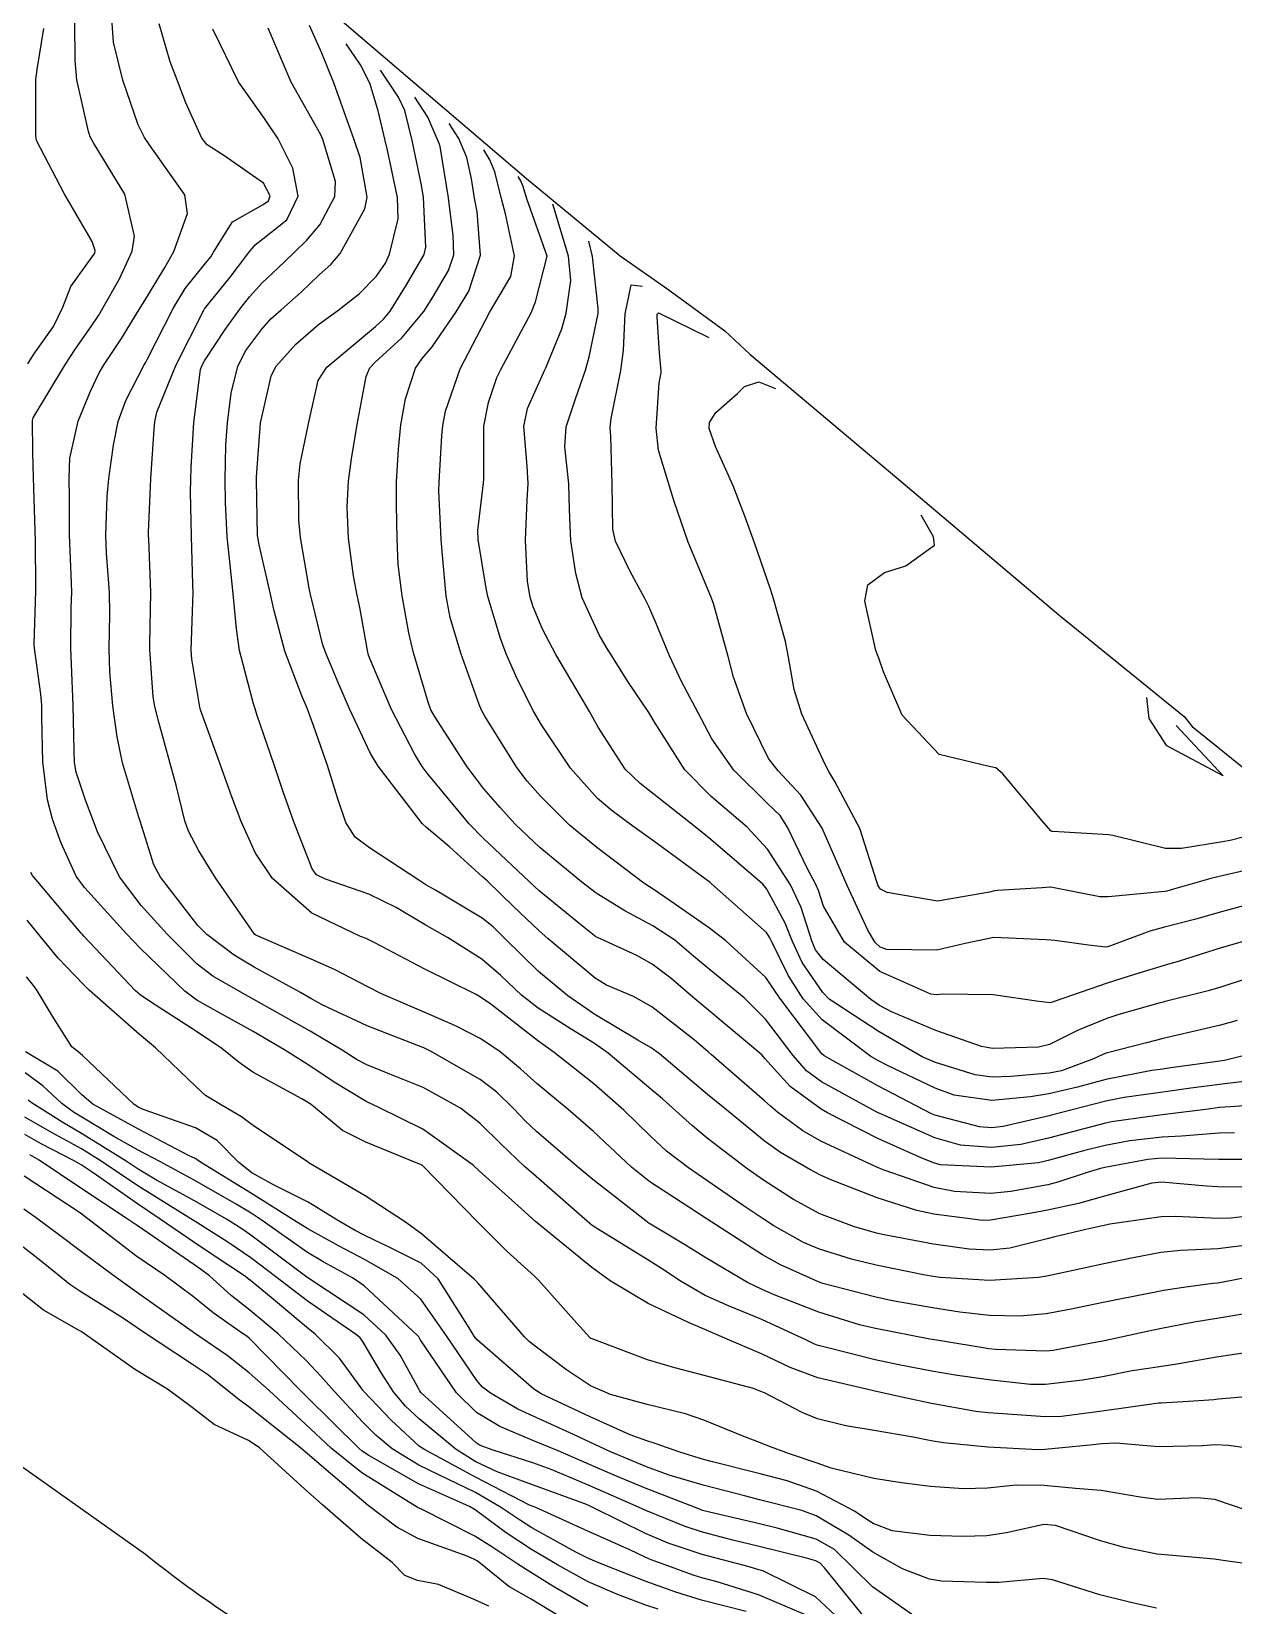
# Model space of a CAD drawing. Header units: metres. Extents: x 292545 to 299085, y 7450245 to 7463078.
# Drawn here: x 298041.8 to 298084, y 7452227.5 to 7452282.8 of the extents above; entities that cross this region are included whole.
import ezdxf

# ---------------------------------------------------------------- set-up
doc = ezdxf.new("R2010")
doc.units = ezdxf.units.M
for name, color, linetype in [('Area', 45, 'Continuous'), ('Curvas de Nivel 1m', 11, 'Continuous'), ('Curvas de Nivel 5m', 15, 'Continuous'), ('Vias Primárias', 230, 'Continuous')]:
    doc.layers.add(name, color=color, linetype=linetype)

msp = doc.modelspace()

# ---------------------------------------------------------------- linework, layer by layer
at = {"layer": 'Area'}
msp.add_polyline3d([(298020.333, 7452308.797, 704.124), (298024.787, 7452305.586, 705.115), (298031.172, 7452300.835, 703.225), (298032.374, 7452299.77, 720.495), (298032.907, 7452299.224, 730.655), (298037.464, 7452295.929, 733.336), (298039.131, 7452294.265, 730.878), (298039.79, 7452293.542, 719.137), (298044.675, 7452289.732, 727.605), (298046.514, 7452288.477, 708.195), (298059.167, 7452277.65, 732.806), (298062.467, 7452274.939, 728.255), (298064.143, 7452273.762, 728.904), (298066.138, 7452272.302, 728.275), (298067.027, 7452271.481, 735.286), (298072.41, 7452266.942, 732.246), (298077.892, 7452262.319, 725.465), (298082.293, 7452258.742, 744.53), (298082.581, 7452258.395, 726.87), (298087.21, 7452254.658, 726.016)], dxfattribs=at)
at = {"layer": 'Curvas de Nivel 1m', "flags": 128}
for points, elevation in [([(298085.416, 7452234.904), (298083.502, 7452234.737), (298083.414, 7452234.725), (298083.346, 7452234.718), (298082.451, 7452234.66), (298081.486, 7452234.595), (298081.412, 7452234.594), (298081.33, 7452234.59), (298079.409, 7452234.32), (298077.986, 7452234.135), (298077.407, 7452234.115), (298075.924, 7452234.219), (298075.408, 7452234.261), (298074.97, 7452234.308), (298073.411, 7452234.593), (298072.531, 7452234.779), (298071.415, 7452235.027), (298071.12, 7452235.089), (298069.42, 7452235.487), (298068.446, 7452235.848), (298067.428, 7452236.336), (298066.227, 7452236.852), (298065.438, 7452237.184), (298064.871, 7452237.439), (298063.451, 7452238.102), (298062.111, 7452238.904), (298061.468, 7452239.37), (298059.555, 7452240.929), (298059.484, 7452240.992), (298058.993, 7452241.435), (298057.51, 7452242.77), (298057.29, 7452242.962), (298055.525, 7452244.232), (298053.979, 7452244.996), (298053.535, 7452245.205), (298052.41, 7452245.886), (298051.547, 7452246.457), (298050.635, 7452247.039), (298049.562, 7452247.663), (298048.263, 7452248.379), (298047.578, 7452248.772), (298047.156, 7452249.084), (298045.598, 7452250.59), (298045.107, 7452251.105), (298043.627, 7452252.725), (298043.337, 7452253.124), (298042.805, 7452254.293), (298042.501, 7452255.137), (298042.327, 7452255.807), (298042.157, 7452257.143), (298042.126, 7452258.714), (298042.123, 7452259.144), (298042.093, 7452259.531), (298041.861, 7452261.148), (298041.856, 7452261.28), (298041.915, 7452263.147), (298041.898, 7452265.021), (298041.893, 7452265.148), (298041.892, 7452265.266), (298041.831, 7452267.149), (298041.806, 7452268.023), (298041.799, 7452269.15), (298041.824, 7452269.241), (298042.954, 7452271.129), (298043.306, 7452271.668), (298043.856, 7452272.457), (298044.125, 7452272.853), (298044.285, 7452273.116), (298044.861, 7452274.128), (298045.302, 7452275.106), (298045.379, 7452275.624), (298045.045, 7452277.109), (298043.94, 7452278.91), (298043.821, 7452279.121), (298043.763, 7452279.304), (298043.354, 7452281.126), (298043.296, 7452281.801), (298043.286, 7452283.127)], 708), ([(298085.305, 7452236.496), (298083.429, 7452236.217), (298082.108, 7452235.981), (298081.425, 7452235.879), (298080.47, 7452235.731), (298079.421, 7452235.526), (298078.72, 7452235.407), (298077.418, 7452235.251), (298076.889, 7452235.255), (298075.42, 7452235.416), (298074.249, 7452235.585), (298073.422, 7452235.725), (298072.264, 7452235.942), (298071.426, 7452236.128), (298069.673, 7452236.565), (298069.431, 7452236.626), (298069.299, 7452236.679), (298069.016, 7452236.816), (298067.443, 7452237.537), (298066.275, 7452238.027), (298065.456, 7452238.387), (298064.609, 7452238.873), (298063.918, 7452239.334), (298063.47, 7452239.62), (298061.664, 7452240.726), (298061.482, 7452240.842), (298061.391, 7452240.911), (298059.507, 7452242.565), (298059.089, 7452242.936), (298058.283, 7452243.711), (298057.528, 7452244.441), (298056.851, 7452244.967), (298055.54, 7452245.697), (298054.367, 7452246.169), (298053.548, 7452246.49), (298053.214, 7452246.669), (298052.681, 7452247.013), (298051.563, 7452247.674), (298050.143, 7452248.476), (298049.579, 7452248.791), (298049.096, 7452249.057), (298048.134, 7452249.617), (298047.592, 7452250.031), (298046.53, 7452251.091), (298045.618, 7452252.094), (298044.859, 7452253.108), (298044.081, 7452254.683), (298043.917, 7452255.117), (298043.66, 7452255.796), (298043.328, 7452256.784), (298043.27, 7452257.126), (298043.256, 7452257.55), (298043.227, 7452259.127), (298043.166, 7452260.577), (298043.144, 7452261.129), (298043.158, 7452262.55), (298043.175, 7452263.129), (298043.156, 7452263.725), (298043.093, 7452265.13), (298043.093, 7452266.438), (298043.089, 7452267.131), (298043.115, 7452267.818), (298043.399, 7452269.126), (298043.833, 7452270.177), (298044.138, 7452270.819), (298044.311, 7452271.115), (298044.927, 7452272.034), (298045.586, 7452273.103), (298045.691, 7452273.276), (298045.87, 7452273.578), (298046.452, 7452274.524), (298046.77, 7452275.087), (298047.247, 7452276.42), (298047.154, 7452277.081), (298045.939, 7452278.809), (298045.734, 7452279.102), (298045.514, 7452279.537), (298044.974, 7452281.11), (298044.64, 7452282.45), (298044.597, 7452283.114)], 709), ([(298085.49, 7452241.291), (298083.952, 7452241.107), (298083.487, 7452241.091), (298081.988, 7452241.165), (298081.488, 7452241.153), (298079.681, 7452240.893), (298079.484, 7452240.844), (298079.368, 7452240.817), (298078.841, 7452240.706), (298077.748, 7452240.449), (298077.479, 7452240.378), (298076.162, 7452240.047), (298075.475, 7452239.975), (298074.741, 7452240.017), (298073.477, 7452240.187), (298071.75, 7452240.517), (298071.481, 7452240.58), (298070.705, 7452240.798), (298069.49, 7452241.262), (298068.556, 7452241.765), (298067.507, 7452242.435), (298066.919, 7452242.846), (298065.524, 7452243.92), (298065.006, 7452244.346), (298064.416, 7452244.877), (298063.948, 7452245.295), (298063.54, 7452245.639), (298062.037, 7452246.905), (298061.558, 7452247.24), (298060.739, 7452247.744), (298059.576, 7452248.482), (298058.992, 7452248.939), (298058.27, 7452249.63), (298057.595, 7452250.208), (298056.393, 7452250.972), (298055.609, 7452251.419), (298054.583, 7452252.026), (298053.625, 7452252.494), (298052.099, 7452253.023), (298051.787, 7452253.18), (298051.636, 7452253.381), (298050.992, 7452255.037), (298050.612, 7452256.092), (298050.294, 7452257.044), (298049.699, 7452258.777), (298049.614, 7452259.051), (298049.568, 7452259.188), (298049.08, 7452261.056), (298048.967, 7452261.821), (298048.848, 7452263.059), (298048.744, 7452264.075), (298048.645, 7452265.061), (298048.578, 7452266.269), (298048.571, 7452267.062), (298048.592, 7452268.282), (298048.649, 7452269.062), (298048.783, 7452270.111), (298049.021, 7452271.058), (298049.301, 7452271.603), (298049.856, 7452272.36), (298050.181, 7452272.725), (298050.544, 7452273.043), (298051.247, 7452273.661), (298051.881, 7452274.267), (298052.283, 7452274.628), (298052.619, 7452275.019), (298053.487, 7452276.585), (298053.562, 7452277.005), (298053.315, 7452278.397), (298053.111, 7452279.012), (298052.645, 7452280.327), (298052.394, 7452281.024), (298051.973, 7452282.059), (298051.539, 7452283.034)], 713), ([(298041.632, 7452271.143), (298041.846, 7452271.476), (298042.534, 7452272.455), (298042.866, 7452273.13), (298043.14, 7452273.862), (298043.89, 7452274.898), (298043.983, 7452275.028), (298044.003, 7452275.119), (298043.896, 7452275.444), (298042.909, 7452277.13), (298041.941, 7452278.986), (298041.917, 7452279.14), (298041.908, 7452281.087), (298041.912, 7452281.141), (298041.966, 7452281.488), (298042.189, 7452282.93)], 707), ([(298085.469, 7452239.206), (298083.668, 7452238.85), (298083.465, 7452238.819), (298083.311, 7452238.805), (298082.274, 7452238.662), (298081.572, 7452238.558), (298081.461, 7452238.538), (298079.919, 7452238.23), (298079.454, 7452238.135), (298078.268, 7452237.895), (298077.448, 7452237.746), (298076.52, 7452237.656), (298075.447, 7452237.681), (298074.41, 7452237.794), (298073.451, 7452237.946), (298072.039, 7452238.2), (298071.456, 7452238.326), (298069.585, 7452238.809), (298069.463, 7452238.854), (298068.105, 7452239.466), (298067.473, 7452239.818), (298065.848, 7452240.856), (298065.486, 7452241.097), (298064.875, 7452241.486), (298063.505, 7452242.38), (298062.857, 7452242.897), (298061.525, 7452244.151), (298060.639, 7452244.919), (298059.542, 7452245.831), (298058.959, 7452246.351), (298058.24, 7452246.95), (298057.56, 7452247.406), (298056.673, 7452247.862), (298055.574, 7452248.352), (298054.067, 7452248.995), (298053.585, 7452249.234), (298052.418, 7452249.845), (298051.595, 7452250.207), (298049.651, 7452251.05), (298049.603, 7452251.083), (298048.233, 7452253.064), (298047.642, 7452254.019), (298047.286, 7452254.712), (298047.159, 7452255.077), (298046.861, 7452256.278), (298046.642, 7452257.085), (298046.241, 7452258.546), (298046.099, 7452259.094), (298046.041, 7452259.429), (298045.923, 7452261.097), (298045.921, 7452261.293), (298045.954, 7452263.097), (298045.886, 7452264.984), (298045.878, 7452265.098), (298045.881, 7452265.205), (298045.959, 7452267.098), (298046.074, 7452268.841), (298046.097, 7452269.096), (298046.172, 7452269.44), (298046.833, 7452271.085), (298047.82, 7452273.028), (298047.844, 7452273.07), (298048.75, 7452274.191), (298049.399, 7452275.055), (298049.622, 7452275.326), (298049.898, 7452275.534), (298050.738, 7452276.208), (298051.142, 7452277.038), (298050.949, 7452278.018), (298050.435, 7452279.045), (298049.95, 7452279.765), (298049.038, 7452281.059), (298048.143, 7452282.907)], 711), ([(298085.078, 7452240.225), (298083.477, 7452240.028), (298082.17, 7452239.969), (298081.475, 7452239.901), (298080.502, 7452239.714), (298079.471, 7452239.493), (298078.822, 7452239.354), (298077.466, 7452239.062), (298077.172, 7452239.017), (298075.465, 7452238.912), (298073.715, 7452239.016), (298073.466, 7452239.054), (298073.127, 7452239.112), (298071.47, 7452239.455), (298070.602, 7452239.668), (298069.475, 7452240.01), (298068.91, 7452240.251), (298067.87, 7452240.834), (298067.486, 7452241.077), (298066.789, 7452241.551), (298065.507, 7452242.433), (298064.861, 7452242.87), (298064.096, 7452243.458), (298063.524, 7452243.99), (298062.596, 7452244.899), (298061.542, 7452245.829), (298060.136, 7452246.924), (298059.559, 7452247.345), (298057.911, 7452248.622), (298057.581, 7452248.856), (298057.397, 7452248.962), (298055.592, 7452249.859), (298053.806, 7452250.793), (298053.602, 7452250.903), (298053.533, 7452250.932), (298053.335, 7452251.004), (298051.615, 7452251.827), (298050.234, 7452253.044), (298049.642, 7452253.941), (298049.137, 7452255.055), (298048.805, 7452255.916), (298048.396, 7452257.063), (298047.702, 7452258.98), (298047.678, 7452259.07), (298047.398, 7452260.753), (298047.377, 7452261.075), (298047.439, 7452262.774), (298047.446, 7452263.074), (298047.437, 7452263.385), (298047.384, 7452265.076), (298047.349, 7452266.637), (298047.361, 7452267.076), (298047.377, 7452267.498), (298047.47, 7452269.075), (298047.706, 7452270.936), (298047.749, 7452271.071), (298047.845, 7452271.24), (298048.577, 7452272.342), (298049.086, 7452273.058), (298049.429, 7452273.495), (298049.877, 7452273.987), (298050.421, 7452274.508), (298050.989, 7452275.039), (298051.447, 7452275.485), (298051.903, 7452276.028), (298052.434, 7452277.022), (298052.447, 7452277.551), (298052.003, 7452279.029), (298051.935, 7452279.191), (298050.897, 7452281.041), (298050.088, 7452282.943)], 712), ([(298085.07, 7452242.198), (298083.498, 7452242.206), (298083.077, 7452242.233), (298081.5, 7452242.367), (298081.159, 7452242.335), (298079.495, 7452241.872), (298078.584, 7452241.617), (298077.49, 7452241.388), (298076.934, 7452241.282), (298075.487, 7452241.033), (298075.211, 7452241.021), (298073.49, 7452241.244), (298072.897, 7452241.371), (298071.498, 7452241.815), (298069.846, 7452242.468), (298069.51, 7452242.621), (298069.129, 7452242.816), (298068.096, 7452243.409), (298067.523, 7452243.821), (298066.271, 7452244.853), (298065.539, 7452245.457), (298064.776, 7452246.102), (298063.843, 7452246.886), (298063.556, 7452247.095), (298063.089, 7452247.365), (298061.573, 7452248.27), (298060.618, 7452248.92), (298059.591, 7452249.781), (298059.007, 7452250.349), (298058.4, 7452250.948), (298057.996, 7452251.344), (298057.61, 7452251.65), (298055.97, 7452252.634), (298055.631, 7452252.828), (298055.388, 7452252.982), (298053.644, 7452254.129), (298053.141, 7452254.5), (298052.81, 7452255.013), (298052.526, 7452255.881), (298052.174, 7452257.022), (298051.693, 7452258.388), (298051.45, 7452259.033), (298051.27, 7452259.472), (298050.665, 7452261.041), (298050.281, 7452262.501), (298050.166, 7452263.046), (298049.769, 7452264.782), (298049.72, 7452265.051), (298049.714, 7452265.11), (298049.673, 7452267.051), (298049.677, 7452267.169), (298049.812, 7452269.05), (298049.824, 7452269.117), (298050.185, 7452270.701), (298050.349, 7452271.045), (298051.054, 7452271.835), (298051.858, 7452272.526), (298052.529, 7452273.02), (298053.281, 7452273.6), (298053.881, 7452274.215), (298054.206, 7452274.679), (298054.356, 7452274.995), (298054.656, 7452276.242), (298054.629, 7452276.993), (298054.279, 7452278.647), (298054.199, 7452278.997), (298053.948, 7452280.031), (298053.659, 7452281.005), (298053.327, 7452281.652), (298052.823, 7452282.39)], 714), ([(298084.064, 7452244.103), (298083.524, 7452244.089), (298082.202, 7452243.984), (298081.522, 7452243.947), (298080.384, 7452243.823), (298079.517, 7452243.657), (298078.756, 7452243.466), (298077.509, 7452243.126), (298077.178, 7452243.054), (298075.515, 7452242.899), (298073.73, 7452242.981), (298073.516, 7452243.037), (298073.075, 7452243.216), (298071.524, 7452243.905), (298069.754, 7452244.808), (298069.534, 7452244.932), (298068.446, 7452245.73), (298067.552, 7452246.723), (298067.445, 7452246.841), (298065.576, 7452248.401), (298065.022, 7452248.868), (298064.245, 7452249.536), (298063.594, 7452250.038), (298063.053, 7452250.344), (298061.79, 7452250.907), (298061.662, 7452250.968), (298061.604, 7452251), (298061.198, 7452251.323), (298059.62, 7452252.608), (298059.448, 7452252.76), (298059.267, 7452252.935), (298057.645, 7452254.465), (298057.157, 7452254.965), (298055.671, 7452256.75), (298055.505, 7452256.982), (298055.232, 7452257.432), (298054.419, 7452258.993), (298053.719, 7452260.635), (298053.618, 7452260.897), (298053.588, 7452261.002), (298053.308, 7452262.576), (298053.216, 7452263.008), (298053.08, 7452263.683), (298052.914, 7452265.013), (298052.868, 7452266.098), (298052.908, 7452267.013), (298053.013, 7452267.804), (298053.21, 7452269.009), (298053.528, 7452270.693), (298053.659, 7452271.003), (298053.845, 7452271.195), (298054.789, 7452272.056), (298055.558, 7452272.983), (298055.679, 7452273.169), (298055.87, 7452273.479), (298056.429, 7452274.427), (298056.611, 7452274.969), (298056.588, 7452275.657), (298056.42, 7452276.972), (298056.133, 7452278.775), (298056.103, 7452278.892), (298055.704, 7452279.809), (298055.243, 7452280.52)], 716), ([(298085.538, 7452245.133), (298083.911, 7452245.019), (298083.536, 7452244.992), (298083.237, 7452244.952), (298081.534, 7452244.739), (298081.086, 7452244.677), (298079.741, 7452244.486), (298079.529, 7452244.444), (298078.153, 7452244.084), (298077.521, 7452243.92), (298076.549, 7452243.698), (298075.521, 7452243.589), (298074.434, 7452243.668), (298073.524, 7452243.927), (298071.573, 7452244.79), (298071.533, 7452244.809), (298071.492, 7452244.832), (298069.544, 7452245.9), (298069.015, 7452246.285), (298068.548, 7452246.825), (298067.572, 7452248.106), (298066.824, 7452248.848), (298065.593, 7452249.853), (298065.046, 7452250.316), (298064.383, 7452250.872), (298063.608, 7452251.384), (298062.626, 7452251.908), (298061.619, 7452252.532), (298061.119, 7452252.915), (298059.641, 7452254.13), (298058.783, 7452254.943), (298058.244, 7452255.536), (298057.665, 7452256.201), (298057.077, 7452256.966), (298055.929, 7452258.749), (298055.805, 7452258.979), (298055.706, 7452259.244), (298055.199, 7452260.985), (298055.036, 7452261.681), (298054.798, 7452262.989), (298054.661, 7452264.09), (298054.62, 7452264.992), (298054.597, 7452266.18), (298054.6, 7452266.992), (298054.665, 7452268.136), (298054.755, 7452268.991), (298054.908, 7452269.913), (298055.265, 7452270.986), (298055.505, 7452271.324), (298055.851, 7452271.743), (298056.696, 7452272.968), (298057.144, 7452273.691), (298057.554, 7452274.955), (298057.429, 7452276.478), (298057.34, 7452276.959), (298057.232, 7452277.649), (298057.069, 7452278.395), (298056.793, 7452279.064), (298056.453, 7452279.59)], 717), ([(298084.878, 7452245.962), (298083.545, 7452245.809), (298082.533, 7452245.67), (298081.542, 7452245.538), (298080.191, 7452245.342), (298079.538, 7452245.216), (298079.129, 7452245.112), (298077.586, 7452244.719), (298077.546, 7452244.706), (298075.936, 7452244.326), (298075.528, 7452244.278), (298075.102, 7452244.32), (298073.532, 7452244.722), (298073.408, 7452244.771), (298071.542, 7452245.747), (298069.638, 7452246.809), (298069.554, 7452246.887), (298068.077, 7452248.833), (298067.882, 7452249.131), (298067.59, 7452249.562), (298066.178, 7452250.854), (298065.607, 7452251.295), (298064.227, 7452252.264), (298063.621, 7452252.676), (298063.496, 7452252.756), (298063.294, 7452252.885), (298061.641, 7452254.133), (298060.685, 7452254.92), (298059.663, 7452255.935), (298059.194, 7452256.463), (298058.831, 7452256.943), (298057.7, 7452258.751), (298057.59, 7452258.961), (298057.507, 7452259.16), (298056.861, 7452260.969), (298056.489, 7452262.219), (298056.348, 7452262.974), (298056.204, 7452264.538), (298056.173, 7452264.976), (298056.089, 7452266.678), (298056.094, 7452266.977), (298056.187, 7452268.607), (298056.224, 7452268.974), (298056.325, 7452269.47), (298056.841, 7452270.965), (298057.863, 7452272.95), (298058.619, 7452274.205), (298058.741, 7452274.942), (298058.434, 7452276.419), (298058.286, 7452276.946), (298058.055, 7452277.887), (298057.885, 7452278.317), (298057.663, 7452278.66)], 718), ([(298085.177, 7452247.007), (298083.713, 7452246.648), (298083.553, 7452246.62), (298081.832, 7452246.385), (298081.55, 7452246.345), (298081.164, 7452246.291), (298079.546, 7452245.974), (298078.546, 7452245.706), (298077.541, 7452245.479), (298076.895, 7452245.371), (298075.538, 7452245.235), (298074.211, 7452245.432), (298073.542, 7452245.672), (298071.87, 7452246.467), (298071.551, 7452246.63), (298071.282, 7452246.793), (298069.572, 7452248.073), (298068.901, 7452248.82), (298068.387, 7452249.624), (298067.787, 7452250.837), (298067.73, 7452250.964), (298067.606, 7452251.15), (298065.679, 7452252.859), (298065.624, 7452252.902), (298065.448, 7452253.039), (298063.645, 7452254.359), (298062.908, 7452254.891), (298062.179, 7452255.423), (298061.662, 7452255.859), (298060.714, 7452256.92), (298059.696, 7452258.448), (298059.417, 7452258.934), (298058.837, 7452260.066), (298058.454, 7452260.949), (298058.26, 7452261.484), (298057.812, 7452262.959), (298057.747, 7452263.256), (298057.467, 7452264.963), (298057.458, 7452265.281), (298057.662, 7452266.961), (298057.671, 7452267.086), (298057.672, 7452268.952), (298057.831, 7452269.784), (298058.13, 7452270.657), (298058.264, 7452270.946), (298058.823, 7452271.971), (298059.33, 7452272.935), (298059.484, 7452273.319), (298059.893, 7452274.93), (298059.178, 7452276.937), (298059.054, 7452277.372), (298058.975, 7452277.572), (298058.873, 7452277.73)], 719), ([(298084.476, 7452249.521), (298083.589, 7452249.231), (298083.143, 7452249.099), (298081.583, 7452248.708), (298081.554, 7452248.7), (298081.455, 7452248.671), (298080.002, 7452248.261), (298079.574, 7452248.129), (298078.569, 7452247.708), (298077.56, 7452247.207), (298077.172, 7452247.11), (298075.558, 7452247.074), (298075.167, 7452247.138), (298073.567, 7452247.699), (298072.007, 7452248.355), (298071.58, 7452248.58), (298071.274, 7452248.793), (298069.597, 7452250.203), (298069.329, 7452250.543), (298069.21, 7452250.816), (298068.823, 7452252.03), (298068.454, 7452252.828), (298067.641, 7452254.076), (298066.934, 7452254.847), (298065.664, 7452255.926), (298064.74, 7452256.869), (298063.697, 7452258.505), (298063.475, 7452258.883), (298062.761, 7452259.941), (298062.145, 7452260.904), (298061.986, 7452261.167), (298061.73, 7452261.61), (298061.13, 7452262.916), (298060.907, 7452263.767), (298060.733, 7452264.92), (298060.685, 7452266.019), (298060.663, 7452266.921), (298060.518, 7452268.218), (298060.563, 7452268.923), (298060.876, 7452269.876), (298061.241, 7452270.916), (298061.372, 7452271.391), (298061.685, 7452272.912), (298061.693, 7452273.084), (298061.494, 7452274.914), (298061.363, 7452275.45)], 721), ([(298085.609, 7452251.191), (298083.728, 7452250.648), (298083.603, 7452250.61), (298082.12, 7452250.142), (298081.596, 7452249.986), (298080.59, 7452249.683), (298079.59, 7452249.368), (298077.722, 7452248.718), (298077.621, 7452248.681), (298077.582, 7452248.67), (298077.181, 7452248.724), (298075.585, 7452248.95), (298073.801, 7452248.982), (298073.585, 7452248.951), (298073.383, 7452248.974), (298071.593, 7452249.774), (298070.348, 7452250.803), (298069.616, 7452252.078), (298069.433, 7452252.625), (298069.353, 7452252.814), (298069.025, 7452253.427), (298068.356, 7452254.829), (298068.084, 7452255.26), (298067.661, 7452255.674), (298066.459, 7452256.852), (298065.689, 7452257.958), (298065.201, 7452258.865), (298064.619, 7452259.966), (298064.197, 7452260.875), (298063.734, 7452262.013), (298063.469, 7452262.613), (298063.325, 7452262.886), (298062.812, 7452263.839), (298062.293, 7452264.902), (298062.2, 7452265.327), (298062.182, 7452266.904), (298062.13, 7452268.594), (298062.111, 7452268.906), (298062.144, 7452269.223), (298062.488, 7452270.9), (298062.575, 7452271.624), (298062.641, 7452272.898), (298062.853, 7452273.921), (298063.253, 7452273.87)], 722), ([(298085.338, 7452252.343), (298083.615, 7452251.874), (298082.666, 7452251.606), (298081.61, 7452251.333), (298081.089, 7452251.195), (298079.745, 7452250.689), (298079.641, 7452250.652), (298079.602, 7452250.638), (298079.539, 7452250.628), (298078.932, 7452250.7), (298077.75, 7452250.864), (298077.604, 7452250.878), (298077.432, 7452250.895), (298075.605, 7452250.967), (298074.596, 7452250.755), (298073.601, 7452250.529), (298071.84, 7452250.548), (298071.601, 7452250.635), (298071.428, 7452250.792), (298071.176, 7452251.225), (298070.444, 7452252.802), (298069.65, 7452254.627), (298069.564, 7452254.811), (298068.813, 7452255.971), (298068.022, 7452256.835), (298067.679, 7452257.27), (298066.904, 7452258.848), (298066.444, 7452260.124), (298066.256, 7452260.855), (298065.741, 7452262.71), (298065.692, 7452262.861), (298065.65, 7452262.955), (298064.853, 7452264.869), (298064.363, 7452266.298), (298064.181, 7452266.876), (298063.811, 7452268.102), (298063.723, 7452268.882), (298063.839, 7452270.471), (298063.901, 7452270.821), (298063.907, 7452270.879), (298063.849, 7452271.53), (298063.765, 7452272.784), (298063.761, 7452272.882), (298063.81, 7452272.935), (298065.583, 7452272.07)], 723), ([(298084.848, 7452253.419), (298083.63, 7452253.138), (298083.238, 7452253.044), (298081.919, 7452252.667), (298081.691, 7452252.601), (298081.622, 7452252.587), (298079.882, 7452252.426), (298079.62, 7452252.397), (298079.331, 7452252.406), (298077.727, 7452252.718), (298077.623, 7452252.741), (298077.6, 7452252.744), (298077.298, 7452252.723), (298075.734, 7452252.627), (298075.622, 7452252.617), (298075.447, 7452252.569), (298073.618, 7452252.249), (298071.853, 7452252.555), (298071.622, 7452252.669), (298071.535, 7452252.791), (298071.488, 7452252.928), (298070.895, 7452254.798), (298070.015, 7452256.461), (298069.8, 7452256.809), (298069.677, 7452257.057), (298068.849, 7452258.823), (298068.579, 7452259.694), (298068.386, 7452260.83), (298068.274, 7452261.378), (298067.872, 7452262.838), (298067.749, 7452263.215), (298067.182, 7452264.846), (298066.846, 7452265.785), (298066.431, 7452266.854), (298065.814, 7452268.234), (298065.594, 7452268.862), (298065.609, 7452269.079), (298065.829, 7452269.426), (298066.584, 7452270.1), (298066.838, 7452270.346), (298067.337, 7452270.503), (298067.923, 7452270.27)], 724), ([(298082.013, 7452258.43), (298083.673, 7452256.65), (298081.688, 7452257.706), (298081.071, 7452258.676), (298080.983, 7452259.41)], 726), ([(298085.396, 7452232.906), (298083.862, 7452233.108), (298083.398, 7452233.129), (298082.956, 7452233.096), (298081.397, 7452233.07), (298079.894, 7452233.189), (298079.398, 7452233.172), (298078.982, 7452233.119), (298077.395, 7452232.968), (298077.157, 7452232.961), (298075.396, 7452233.054), (298073.836, 7452233.202), (298073.398, 7452233.276), (298072.77, 7452233.406), (298071.401, 7452233.634), (298070.396, 7452233.798), (298069.405, 7452234.046), (298068.86, 7452234.271), (298067.789, 7452234.834), (298067.534, 7452234.958), (298067.415, 7452235.008), (298067.147, 7452235.111), (298065.42, 7452235.575), (298064.385, 7452235.838), (298063.425, 7452236.126), (298061.484, 7452236.857), (298061.433, 7452236.879), (298061.395, 7452236.91), (298060.94, 7452237.415), (298059.592, 7452238.929), (298059.464, 7452239.052), (298058.475, 7452239.947), (298057.483, 7452240.934), (298057.46, 7452240.96), (298055.512, 7452242.952), (298055.462, 7452242.981), (298053.521, 7452243.773), (298052.701, 7452244.189), (298051.677, 7452245.028), (298051.599, 7452245.095), (298051.534, 7452245.133), (298051.268, 7452245.3), (298049.545, 7452246.235), (298049.062, 7452246.571), (298048.452, 7452247.067), (298047.562, 7452247.67), (298045.983, 7452248.689), (298045.581, 7452248.959), (298045.417, 7452249.102), (298043.602, 7452251.018), (298043.552, 7452251.071), (298043.51, 7452251.121), (298042.864, 7452251.881), (298041.8, 7452253.147), (298041.741, 7452253.255)], 707), ([(298085.099, 7452230.624), (298083.371, 7452231.216), (298082.758, 7452231.27), (298081.371, 7452231.218), (298080.753, 7452231.299), (298079.375, 7452231.535), (298078.48, 7452231.605), (298077.378, 7452231.705), (298076.392, 7452231.716), (298075.376, 7452231.607), (298074.54, 7452231.588), (298073.376, 7452231.672), (298072.358, 7452231.801), (298071.38, 7452231.956), (298069.888, 7452232.309), (298069.388, 7452232.486), (298068.386, 7452232.83), (298067.655, 7452233.095), (298067.397, 7452233.203), (298066.817, 7452233.427), (298065.404, 7452234.002), (298064.757, 7452234.221), (298063.41, 7452234.552), (298062.125, 7452234.903), (298061.416, 7452235.209), (298060.573, 7452235.767), (298059.43, 7452236.635), (298059.267, 7452236.768), (298059.096, 7452236.935), (298057.461, 7452238.825), (298057.332, 7452238.961), (298055.479, 7452240.556), (298054.882, 7452240.986), (298053.496, 7452241.888), (298051.553, 7452243.029), (298051.526, 7452243.042), (298051.463, 7452243.081), (298049.526, 7452244.383), (298049.141, 7452244.668), (298048.463, 7452245.066), (298047.877, 7452245.416), (298047.539, 7452245.729), (298046.117, 7452247.094), (298045.56, 7452247.563), (298043.789, 7452249.118), (298043.585, 7452249.317), (298042.702, 7452250.241), (298041.964, 7452251.145), (298041.609, 7452251.583)], 706), ([(298081.324, 7452227.389), (298080.421, 7452227.59), (298079.33, 7452227.856), (298077.664, 7452228.39), (298077.339, 7452228.435), (298075.774, 7452228.298), (298075.336, 7452228.293), (298073.759, 7452228.341), (298073.338, 7452228.416), (298072.394, 7452228.779), (298071.349, 7452229.358), (298070.51, 7452229.959), (298069.361, 7452230.64), (298068.847, 7452230.825), (298067.368, 7452231.202), (298066.885, 7452231.33), (298065.376, 7452231.722), (298064.189, 7452232.07), (298063.385, 7452232.361), (298062.103, 7452232.903), (298061.396, 7452233.227), (298060.818, 7452233.497), (298059.405, 7452234.14), (298058.863, 7452234.394), (298057.905, 7452234.953), (298057.623, 7452235.165), (298057.417, 7452235.399), (298056.35, 7452236.971), (298055.452, 7452238.255), (298054.64, 7452238.988), (298053.469, 7452239.651), (298052.576, 7452240.115), (298051.48, 7452240.728), (298050.987, 7452241.035), (298049.497, 7452241.976), (298047.702, 7452243.077), (298047.591, 7452243.156), (298047.514, 7452243.2), (298047.304, 7452243.293), (298045.524, 7452244.234), (298043.916, 7452245.116), (298043.536, 7452245.442), (298042.688, 7452246.277), (298041.551, 7452246.949)], 704), ([(298073.295, 7452226.77), (298071.333, 7452228.144), (298070.668, 7452228.8), (298069.996, 7452229.457), (298069.353, 7452229.816), (298067.98, 7452230.21), (298067.358, 7452230.359), (298065.402, 7452230.82), (298065.363, 7452230.831), (298065.34, 7452230.838), (298065.283, 7452230.861), (298063.374, 7452231.602), (298062.191, 7452232.092), (298061.386, 7452232.438), (298060.279, 7452232.921), (298059.397, 7452233.29), (298058.228, 7452233.775), (298057.406, 7452234.266), (298056.704, 7452234.967), (298055.432, 7452236.843), (298055.381, 7452236.93), (298055.34, 7452236.981), (298053.459, 7452238.719), (298053.052, 7452239.006), (298052.014, 7452239.567), (298051.472, 7452239.898), (298049.836, 7452241.046), (298049.486, 7452241.281), (298048.958, 7452241.591), (298047.503, 7452242.423), (298046.269, 7452243.092), (298045.517, 7452243.491), (298044.655, 7452243.975), (298043.528, 7452244.655), (298043.233, 7452244.828), (298042.828, 7452245.131), (298042.156, 7452245.757), (298041.543, 7452246.208)], 703), ([(298071.142, 7452226.967), (298069.654, 7452228.815), (298069.498, 7452228.971), (298069.345, 7452229.055), (298069.021, 7452229.149), (298067.35, 7452229.558), (298066.424, 7452229.778), (298065.355, 7452230.06), (298064.749, 7452230.261), (298063.362, 7452230.822), (298063.209, 7452230.892), (298061.375, 7452231.706), (298060.041, 7452232.265), (298059.387, 7452232.506), (298057.994, 7452232.951), (298057.545, 7452233.108), (298057.395, 7452233.204), (298055.457, 7452234.98), (298055.413, 7452235.034), (298054.722, 7452236.287), (298054.227, 7452236.992), (298053.444, 7452237.711), (298051.509, 7452238.982), (298051.463, 7452239.014), (298051.439, 7452239.03), (298049.478, 7452240.509), (298049.155, 7452240.73), (298048.618, 7452241.063), (298047.492, 7452241.708), (298046.153, 7452242.444), (298045.509, 7452242.825), (298045.087, 7452243.104), (298043.523, 7452244.085), (298042.866, 7452244.469), (298041.787, 7452245.146), (298041.642, 7452245.257)], 702), ([(298070.391, 7452226.804), (298069.327, 7452227.788), (298067.477, 7452228.702), (298067.341, 7452228.745), (298066.997, 7452228.843), (298065.347, 7452229.281), (298064.155, 7452229.682), (298063.354, 7452230.023), (298061.553, 7452230.908), (298061.364, 7452230.997), (298061.222, 7452231.055), (298059.375, 7452231.727), (298058.143, 7452232.187), (298057.387, 7452232.539), (298056.698, 7452232.967), (298055.404, 7452234.04), (298054.918, 7452234.497), (298054.495, 7452234.994), (298054.074, 7452235.655), (298053.43, 7452236.743), (298053.323, 7452236.893), (298053.196, 7452237.004), (298051.45, 7452238.199), (298050.358, 7452239.041), (298049.47, 7452239.713), (298048.669, 7452240.256), (298047.482, 7452241.007), (298047.361, 7452241.081), (298045.5, 7452242.239), (298044.208, 7452243.113), (298043.517, 7452243.537), (298042.488, 7452244.101), (298041.528, 7452244.653)], 701), ([(298066.892, 7452227.272), (298065.325, 7452227.675), (298064.417, 7452227.957), (298063.337, 7452228.347), (298061.91, 7452228.904), (298061.345, 7452229.137), (298060.899, 7452229.363), (298059.356, 7452230.221), (298058.924, 7452230.502), (298058.258, 7452230.947), (298057.37, 7452231.458), (298056.427, 7452231.92), (298055.385, 7452232.425), (298054.447, 7452232.994), (298053.87, 7452233.476), (298053.402, 7452233.942), (298052.401, 7452235.02), (298051.941, 7452235.545), (298051.424, 7452236.098), (298050.437, 7452237.04), (298049.445, 7452237.864), (298048.782, 7452238.386), (298048.02, 7452239.072), (298047.702, 7452239.313), (298047.467, 7452239.476), (298046.233, 7452240.335), (298045.48, 7452240.843), (298045.09, 7452241.104), (298043.498, 7452242.158), (298042.034, 7452243.142), (298041.702, 7452243.334)], 699), ([(298063.797, 7452227.353), (298063.329, 7452227.514), (298062.351, 7452227.881), (298061.337, 7452228.316), (298060.261, 7452228.921), (298059.348, 7452229.46), (298058.451, 7452230.041), (298057.362, 7452230.854), (298057.17, 7452230.962), (298055.375, 7452231.767), (298053.63, 7452232.765), (298053.392, 7452232.917), (298053.282, 7452233.011), (298051.411, 7452234.855), (298051.233, 7452235.032), (298049.431, 7452236.874), (298049.336, 7452236.955), (298049.184, 7452237.054), (298048.15, 7452237.77), (298047.455, 7452238.337), (298046.445, 7452239.09), (298045.47, 7452239.761), (298043.698, 7452241.118), (298043.485, 7452241.274), (298043.042, 7452241.574), (298041.504, 7452242.576)], 698), ([(298061.328, 7452227.453), (298060.09, 7452228.168), (298059.34, 7452228.635), (298059.155, 7452228.747), (298058.867, 7452228.937), (298057.95, 7452229.552), (298057.353, 7452229.923), (298055.457, 7452230.884), (298055.362, 7452230.925), (298055.326, 7452230.944), (298055.265, 7452230.981), (298053.38, 7452232.152), (298052.303, 7452233.021), (298051.401, 7452233.862), (298050.123, 7452235.043), (298049.419, 7452235.672), (298048.64, 7452236.277), (298047.464, 7452237.08), (298047.406, 7452237.117), (298045.457, 7452238.498), (298044.605, 7452239.109), (298043.471, 7452239.957), (298042.809, 7452240.463), (298041.886, 7452241.144), (298041.487, 7452241.421)], 697), ([(298060.646, 7452226.917), (298059.331, 7452227.712), (298058.547, 7452228.153), (298057.555, 7452228.957), (298057.436, 7452229.051), (298057.344, 7452229.109), (298057.082, 7452229.226), (298055.352, 7452229.841), (298054.605, 7452230.241), (298053.598, 7452231.006), (298053.366, 7452231.199), (298052.272, 7452232.128), (298051.391, 7452232.89), (298051.224, 7452233.032), (298049.407, 7452234.467), (298049.068, 7452234.713), (298048.644, 7452235.062), (298047.949, 7452235.602), (298047.426, 7452235.959), (298045.697, 7452237.097), (298045.445, 7452237.271), (298044.958, 7452237.595), (298043.457, 7452238.535), (298043.107, 7452238.773), (298042.665, 7452239.132), (298041.998, 7452239.672), (298041.472, 7452240.086)], 696)]:
    msp.add_lwpolyline(points, dxfattribs=dict(at, elevation=elevation))
at = {"layer": 'Curvas de Nivel 5m', "flags": 128}
for points, elevation in [([(298084.361, 7452237.725), (298083.447, 7452237.572), (298082.65, 7452237.453), (298081.441, 7452237.214), (298080.996, 7452237.12), (298079.434, 7452236.783), (298079.368, 7452236.767), (298079.04, 7452236.704), (298077.696, 7452236.451), (298077.43, 7452236.432), (298075.679, 7452236.489), (298075.431, 7452236.511), (298075.229, 7452236.541), (298073.885, 7452236.763), (298073.434, 7452236.836), (298073.352, 7452236.853), (298071.439, 7452237.226), (298070.878, 7452237.359), (298069.448, 7452237.798), (298067.876, 7452238.414), (298067.459, 7452238.594), (298066.944, 7452238.845), (298065.471, 7452239.708), (298064.761, 7452240.156), (298063.534, 7452240.889), (298063.483, 7452240.922), (298063.361, 7452241.015), (298061.506, 7452242.465), (298060.955, 7452242.916), (298059.525, 7452244.15), (298059.119, 7452244.526), (298058.72, 7452244.942), (298058.123, 7452245.535), (298057.543, 7452245.975), (298055.79, 7452246.978), (298055.555, 7452247.093), (298055.372, 7452247.166), (298053.566, 7452247.864), (298052.002, 7452248.598), (298051.58, 7452248.831), (298051.218, 7452249.034), (298049.592, 7452249.927), (298048.888, 7452250.353), (298047.923, 7452251.075), (298047.608, 7452251.399), (298046.301, 7452253.09), (298046.069, 7452253.525), (298045.65, 7452254.833), (298045.567, 7452255.101), (298045.519, 7452255.236), (298044.956, 7452257.107), (298044.775, 7452258.021), (298044.618, 7452259.111), (298044.51, 7452260.317), (298044.491, 7452261.112), (298044.511, 7452262.337), (298044.506, 7452263.112), (298044.396, 7452264.481), (298044.37, 7452265.114), (298044.424, 7452266.477), (298044.483, 7452267.113), (298044.642, 7452268.28), (298044.807, 7452269.11), (298045.083, 7452269.855), (298045.723, 7452271.101), (298045.767, 7452271.177), (298045.845, 7452271.314), (298046.747, 7452273.087), (298047.17, 7452273.784), (298047.887, 7452274.686), (298048.062, 7452274.896), (298048.165, 7452275.067), (298048.826, 7452276.138), (298049.91, 7452276.747), (298050.095, 7452276.865), (298050.154, 7452277.048), (298049.92, 7452277.492), (298048.561, 7452278.436), (298047.939, 7452278.835), (298047.749, 7452279.073), (298047.194, 7452280.32), (298046.893, 7452281.086), (298046.634, 7452281.755), (298046.252, 7452283.096)], 710), ([(298084.971, 7452243.168), (298083.511, 7452243.17), (298082.992, 7452243.173), (298081.511, 7452243.209), (298081.016, 7452243.172), (298079.506, 7452242.884), (298079.357, 7452242.849), (298078.89, 7452242.706), (298077.851, 7452242.364), (298077.498, 7452242.278), (298076.2, 7452242.036), (298075.501, 7452241.971), (298074.218, 7452242.043), (298073.504, 7452242.187), (298071.746, 7452242.788), (298071.514, 7452242.887), (298071.341, 7452242.965), (298069.523, 7452243.808), (298068.881, 7452244.174), (298068.001, 7452244.833), (298067.745, 7452245.046), (298067.537, 7452245.234), (298065.66, 7452246.859), (298065.554, 7452246.95), (298065.06, 7452247.368), (298063.578, 7452248.53), (298062.93, 7452248.897), (298061.982, 7452249.299), (298061.589, 7452249.544), (298059.928, 7452250.927), (298059.606, 7452251.218), (298058.722, 7452252.051), (298057.783, 7452252.958), (298057.625, 7452253.107), (298056.458, 7452254.155), (298055.652, 7452254.839), (298055.499, 7452254.982), (298054.92, 7452255.728), (298053.955, 7452256.997), (298053.68, 7452257.445), (298052.948, 7452259.011), (298052.571, 7452259.876), (298052.093, 7452261.024), (298052, 7452261.3), (298051.736, 7452262.357), (298051.574, 7452263.032), (298051.526, 7452263.252), (298051.218, 7452265.036), (298051.163, 7452265.652), (298051.154, 7452267.036), (298051.212, 7452267.626), (298051.501, 7452269.033), (298051.562, 7452269.296), (298051.838, 7452270.552), (298052.142, 7452271.026), (298053.857, 7452272.454), (298054.145, 7452272.712), (298054.369, 7452272.995), (298054.946, 7452273.921), (298055.57, 7452274.983), (298055.633, 7452275.245), (298055.546, 7452276.984), (298055.48, 7452277.422), (298055.144, 7452278.988), (298054.893, 7452280.046), (298054.671, 7452280.515), (298054.033, 7452281.46)], 715), ([(298084.157, 7452248.058), (298083.572, 7452247.895), (298082.568, 7452247.659), (298081.564, 7452247.419), (298080.968, 7452247.269), (298079.556, 7452246.905), (298079.412, 7452246.845), (298079.112, 7452246.704), (298077.98, 7452246.284), (298077.548, 7452246.199), (298076.19, 7452246.09), (298075.546, 7452246.058), (298074.942, 7452246.144), (298073.551, 7452246.572), (298073.083, 7452246.775), (298071.566, 7452247.65), (298069.814, 7452248.808), (298069.585, 7452249.036), (298068.868, 7452250.093), (298068.521, 7452250.826), (298068.26, 7452251.481), (298067.621, 7452252.671), (298067.481, 7452252.841), (298065.646, 7452254.422), (298065.103, 7452254.865), (298063.664, 7452255.997), (298063.163, 7452256.383), (298062.644, 7452256.895), (298061.695, 7452258.37), (298061.387, 7452258.913), (298060.911, 7452259.718), (298060.195, 7452260.925), (298059.732, 7452261.812), (298059.4, 7452262.595), (298059.292, 7452262.937), (298059.202, 7452263.488), (298059.134, 7452264.94), (298059.196, 7452266.348), (298059.232, 7452266.938), (298059.196, 7452267.543), (298059.076, 7452268.937), (298059.199, 7452269.567), (298059.813, 7452270.93), (298059.823, 7452270.95), (298059.844, 7452270.994), (298060.408, 7452272.374), (298060.565, 7452272.923), (298060.731, 7452274.071), (298060.641, 7452274.923), (298060.093, 7452276.75)], 720), ([(298084.874, 7452254.632), (298083.917, 7452254.378), (298083.648, 7452254.329), (298082.206, 7452254.103), (298081.644, 7452254.104), (298079.786, 7452254.553), (298079.651, 7452254.585), (298077.675, 7452254.697), (298077.653, 7452254.703), (298077.612, 7452254.72), (298077.302, 7452255.078), (298075.913, 7452256.738), (298075.676, 7452256.931), (298075.44, 7452256.98), (298073.682, 7452257.407), (298072.379, 7452258.783), (298071.718, 7452260.313), (298071.555, 7452260.792), (298071.452, 7452261.066), (298071.069, 7452262.797), (298071.174, 7452263.374), (298071.758, 7452263.805), (298072.509, 7452264.035), (298073.521, 7452264.764), (298073.478, 7452265.063), (298073.053, 7452265.82)], 725), ([(298085.345, 7452228.833), (298083.754, 7452229.051), (298083.348, 7452229.117), (298082.842, 7452229.161), (298081.349, 7452229.289), (298080.186, 7452229.522), (298079.354, 7452229.764), (298077.775, 7452230.3), (298077.359, 7452230.333), (298076.052, 7452230.037), (298075.355, 7452229.932), (298074.514, 7452229.912), (298073.355, 7452229.942), (298072.032, 7452230.107), (298071.359, 7452230.367), (298071.101, 7452230.535), (298070.704, 7452230.8), (298069.373, 7452231.511), (298068.334, 7452231.875), (298067.382, 7452232.115), (298065.707, 7452232.538), (298065.389, 7452232.617), (298064.565, 7452232.872), (298063.696, 7452233.186), (298063.397, 7452233.276), (298062.811, 7452233.484), (298061.405, 7452234.117), (298059.679, 7452234.927), (298059.415, 7452235.099), (298058.434, 7452235.956), (298057.432, 7452236.832), (298057.327, 7452236.961), (298057.151, 7452237.249), (298056.062, 7452238.974), (298055.468, 7452239.516), (298054.41, 7452240.054), (298053.478, 7452240.492), (298053.14, 7452240.666), (298052.554, 7452241.014), (298051.492, 7452241.668), (298050.271, 7452242.273), (298049.508, 7452242.696), (298049.051, 7452243.057), (298048.292, 7452243.84), (298047.525, 7452244.276), (298045.72, 7452244.909), (298045.532, 7452244.992), (298045.372, 7452245.102), (298043.55, 7452246.825), (298043.387, 7452246.958), (298043.178, 7452247.126), (298042.497, 7452248.208), (298041.941, 7452249.145), (298041.786, 7452249.348), (298041.587, 7452249.584)], 705), ([(298068.986, 7452227.155), (298067.328, 7452227.865), (298065.873, 7452228.317), (298065.337, 7452228.457), (298065.028, 7452228.552), (298064.138, 7452228.878), (298063.555, 7452229.096), (298063.346, 7452229.183), (298062.806, 7452229.438), (298061.355, 7452230.091), (298059.493, 7452230.929), (298059.364, 7452230.984), (298059.277, 7452231.018), (298057.379, 7452232.003), (298055.558, 7452232.978), (298055.394, 7452233.093), (298054.409, 7452234.001), (298053.447, 7452235.009), (298053.432, 7452235.029), (298053.413, 7452235.06), (298052.592, 7452236.18), (298051.736, 7452237.025), (298051.437, 7452237.271), (298050.186, 7452238.309), (298049.461, 7452238.913), (298049.385, 7452238.974), (298049.283, 7452239.053), (298048.183, 7452239.782), (298047.475, 7452240.258), (298046.246, 7452241.092), (298045.49, 7452241.603), (298043.931, 7452242.692), (298043.511, 7452242.98), (298043.259, 7452243.124), (298042.1, 7452243.722), (298041.522, 7452244.042)], 700), ([(298057.841, 7452227.465), (298057.33, 7452227.703), (298056.079, 7452228.229), (298055.337, 7452228.371), (298054.888, 7452228.537), (298054.44, 7452228.994), (298053.827, 7452229.482), (298053.351, 7452229.839), (298051.992, 7452231.024), (298051.371, 7452231.574), (298049.765, 7452233.046), (298049.395, 7452233.283), (298048.186, 7452233.853), (298047.407, 7452234.446), (298046.548, 7452235.089), (298045.423, 7452235.769), (298043.504, 7452237.119), (298043.443, 7452237.158), (298042.186, 7452237.875), (298041.456, 7452238.447)], 695)]:
    msp.add_lwpolyline(points, dxfattribs=dict(at, elevation=elevation))
at = {"layer": 'Vias Primárias', "elevation": 695.17}
msp.add_lwpolyline([(298143.902, 7452200.297), (298114.935, 7452206.285), (298085.581, 7452212.668, -0.031665), (298071.172, 7452216.771, -0.036431), (298051.967, 7452225.2, -0.047998), (298045.775, 7452229.277), (298033.495, 7452237.972), (298018.889, 7452247.845), (298015.888, 7452249.95)], format="xyb", dxfattribs=at)

doc.saveas('drawing.dxf')
